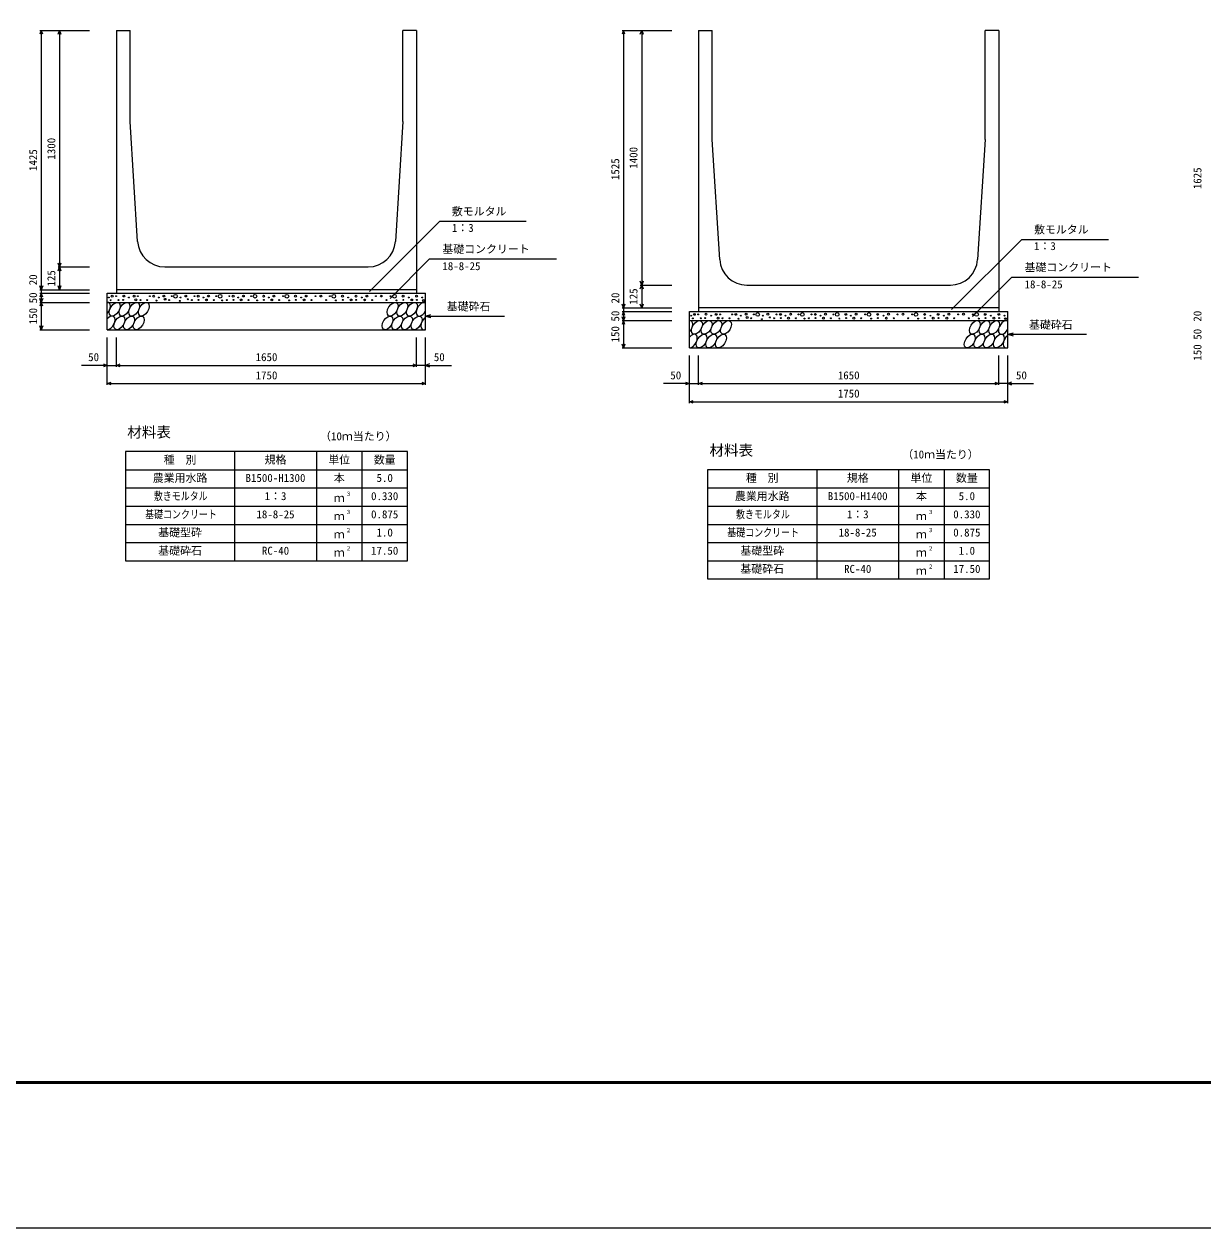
# Model space of a CAD drawing. Units: millimetres, scale not verified. Extents: x -33600 to 33600, y -11880 to 11880.
# Drawn here: x 19736 to 26216, y -11880 to -5263 of the extents above; entities that cross this region are included whole.
import ezdxf
from ezdxf.enums import TextEntityAlignment as Align

# ---------------------------------------------------------------- set-up
doc = ezdxf.new("R2010")
doc.units = ezdxf.units.MM
doc.header["$LTSCALE"] = 40
for name, color, linetype, lineweight in [('0-0_DIM', 7, 'Continuous', 25), ('0-1_Defpoints', 5, 'Continuous', 25), ('0-2_HATCH', 6, 'Continuous', 25), ('0-3_HYO', 3, 'Continuous', 25), ('0-4_HYO2', 4, 'Continuous', 25), ('0-5_OUTLINE', 3, 'Continuous', 25), ('0-6_TXT', 7, 'Continuous', 25), ('0-7_WAKU', 3, 'Continuous', 25)]:
    doc.layers.add(name, color=color, linetype=linetype, lineweight=lineweight)
doc.styles.add('ＭＳ ゴシック', font='')
doc.styles.get('ＭＳ ゴシック').set_extended_font_data('MS Gothic')

msp = doc.modelspace()

# ---------------------------------------------------------------- linework, layer by layer
at = {"layer": '0-0_DIM'}
for p, q in [((19823.16, -5297.9), (20095.66, -5297.9)), ((19830.66, -5297.9), (19830.66, -6722.9)), ((19930.66, -5297.9), (19930.66, -6597.9)), ((23023.16, -5297.9), (23295.66, -5297.9)), ((23030.66, -5297.9), (23030.66, -6822.9)), ((23130.66, -5297.9), (23130.66, -6697.9)), ((22020.4, -6346.35), (21634.42, -6732.34)), ((22020.4, -6346.35), (22495.71, -6346.35)), ((25220.4, -6446.35), (24834.42, -6832.34)), ((25220.4, -6446.35), (25695.71, -6446.35)), ((19923.16, -6597.9), (20095.66, -6597.9)), ((19930.66, -6597.9), (19930.66, -6722.9)), ((21965.14, -6553.61), (21748.33, -6770.42)), ((21965.14, -6553.61), (22662.01, -6553.61)), ((25165.14, -6653.61), (24948.33, -6870.42)), ((25165.14, -6653.61), (25862.01, -6653.61)), ((19823.16, -6722.9), (20095.66, -6722.9)), ((19823.16, -6742.9), (20095.66, -6742.9)), ((23123.16, -6697.9), (23295.66, -6697.9)), ((23130.66, -6697.9), (23130.66, -6822.9)), ((19823.16, -6792.9), (20095.66, -6792.9)), ((19830.66, -6792.9), (19830.66, -6942.9)), ((21943.16, -6867.9), (21972.13, -6860.14)), ((21943.16, -6867.9), (22376.47, -6867.9)), ((21943.16, -6867.9), (21972.13, -6875.67)), ((23023.16, -6822.9), (23295.66, -6822.9)), ((23023.16, -6842.9), (23295.66, -6842.9)), ((19823.16, -6942.9), (20095.66, -6942.9)), ((23023.16, -6892.9), (23295.66, -6892.9)), ((23030.66, -6892.9), (23030.66, -7042.9)), ((20193.16, -7246.33), (20193.16, -6984.96)), ((20243.16, -7146.33), (20243.16, -6984.96)), ((21893.16, -7146.33), (21893.16, -6984.96)), ((21943.16, -7246.33), (21943.16, -6984.96)), ((25143.16, -6967.9), (25172.13, -6960.14)), ((25143.16, -6967.9), (25576.47, -6967.9)), ((25143.16, -6967.9), (25172.13, -6975.67)), ((23023.16, -7042.9), (23295.66, -7042.9)), ((20193.16, -7138.83), (20051.36, -7138.83)), ((20193.16, -7138.83), (20243.16, -7138.83)), ((20243.16, -7138.83), (21893.16, -7138.83)), ((21943.16, -7138.83), (21893.16, -7138.83)), ((21943.16, -7138.83), (22084.95, -7138.83)), ((23393.16, -7346.33), (23393.16, -7084.96)), ((23443.16, -7246.33), (23443.16, -7084.96)), ((25093.16, -7246.33), (25093.16, -7084.96)), ((25143.16, -7346.33), (25143.16, -7084.96)), ((20193.16, -7238.83), (21943.16, -7238.83)), ((23393.16, -7238.83), (23251.36, -7238.83)), ((23393.16, -7238.83), (23443.16, -7238.83)), ((23443.16, -7238.83), (25093.16, -7238.83)), ((25143.16, -7238.83), (25093.16, -7238.83)), ((25143.16, -7238.83), (25284.95, -7238.83)), ((23393.16, -7338.83), (25143.16, -7338.83))]:
    msp.add_line(p, q, dxfattribs=at)
for points in [[(19838.35, -5319.05), (19830.66, -5297.9), (19822.96, -5319.05)], [(19922.96, -5319.05), (19930.66, -5297.9), (19938.35, -5319.05)], [(23038.35, -5319.05), (23030.66, -5297.9), (23022.96, -5319.05)], [(23122.96, -5319.05), (23130.66, -5297.9), (23138.35, -5319.05)], [(19938.35, -6576.76), (19930.66, -6597.9), (19922.96, -6576.76)], [(19922.96, -6619.05), (19930.66, -6597.9), (19938.35, -6619.05)], [(23138.35, -6676.76), (23130.66, -6697.9), (23122.96, -6676.76)], [(19838.35, -6701.76), (19830.66, -6722.9), (19822.96, -6701.76)], [(19838.35, -6764.05), (19830.66, -6742.9), (19822.96, -6764.05)], [(19830.66, -6722.9), (19830.66, -6742.9), (19830.66, -6792.9)], [(19938.35, -6701.76), (19930.66, -6722.9), (19922.96, -6701.76)], [(23122.96, -6719.05), (23130.66, -6697.9), (23138.35, -6719.05)], [(19838.35, -6771.76), (19830.66, -6792.9), (19822.96, -6771.76)], [(19838.35, -6814.05), (19830.66, -6792.9), (19822.96, -6814.05)], [(23038.35, -6801.76), (23030.66, -6822.9), (23022.96, -6801.76)], [(23138.35, -6801.76), (23130.66, -6822.9), (23122.96, -6801.76)], [(23038.35, -6864.05), (23030.66, -6842.9), (23022.96, -6864.05)], [(23038.35, -6871.76), (23030.66, -6892.9), (23022.96, -6871.76)], [(23030.66, -6822.9), (23030.66, -6842.9), (23030.66, -6892.9)], [(19838.35, -6921.76), (19830.66, -6942.9), (19822.96, -6921.76)], [(23038.35, -6914.05), (23030.66, -6892.9), (23022.96, -6914.05)], [(23038.35, -7021.76), (23030.66, -7042.9), (23022.96, -7021.76)], [(20172.01, -7131.14), (20193.16, -7138.83), (20172.01, -7146.53)], [(20264.3, -7146.53), (20243.16, -7138.83), (20264.3, -7131.14)], [(21872.01, -7131.14), (21893.16, -7138.83), (21872.01, -7146.53)], [(21964.3, -7131.14), (21943.16, -7138.83), (21964.3, -7146.53)], [(20214.3, -7246.53), (20193.16, -7238.83), (20214.3, -7231.14)], [(21922.01, -7231.14), (21943.16, -7238.83), (21922.01, -7246.53)], [(23372.01, -7231.14), (23393.16, -7238.83), (23372.01, -7246.53)], [(23464.3, -7246.53), (23443.16, -7238.83), (23464.3, -7231.14)], [(25072.01, -7231.14), (25093.16, -7238.83), (25072.01, -7246.53)], [(25164.3, -7231.14), (25143.16, -7238.83), (25164.3, -7246.53)], [(23414.3, -7346.53), (23393.16, -7338.83), (23414.3, -7331.14)], [(25122.01, -7331.14), (25143.16, -7338.83), (25122.01, -7346.53)]]:
    msp.add_lwpolyline(points, dxfattribs=at)
at = {"layer": '0-1_Defpoints'}
msp.add_lwpolyline([(0, -11880), (33600, -11880), (33600, 11880), (0, 11880)], close=True, dxfattribs=at)
at = {"layer": '0-2_HATCH'}
for centre, radius in [((20568.23, -6758.67), 10), ((20813.46, -6758.67), 10), ((21005.15, -6758.67), 10), ((21180.24, -6758.67), 10), ((21438.38, -6758.67), 10), ((21771.55, -6758.67), 10), ((20201.82, -6765.68), 2.5), ((20211.8, -6780.95), 2.5), ((20220.32, -6758.67), 5), ((20241.35, -6758.67), 2.5), ((20255.37, -6779.69), 2.5), ((20280.31, -6779.01), 2.5), ((20284.24, -6757.8), 5), ((20312.28, -6765.68), 2.5), ((20340.32, -6758.67), 5), ((20350.4, -6779.01), 5), ((20361.35, -6758.67), 2.5), ((20375.37, -6779.69), 2.5), ((20413.18, -6779.69), 2.5), ((20427.2, -6758.67), 2.5), ((20448.23, -6758.67), 5), ((20463.35, -6782.72), 2.5), ((20476.27, -6765.68), 2.5), ((20504.31, -6757.8), 5), ((20510.73, -6775.52), 5), ((20533.18, -6779.69), 2.5), ((20547.2, -6758.67), 2.5), ((20591.71, -6784.96), 2.5), ((20596.27, -6765.68), 2.5), ((20624.31, -6757.8), 5), ((20635.65, -6775.37), 2.5), ((20658.41, -6779.69), 2.5), ((20672.43, -6758.67), 2.5), ((20693.46, -6758.67), 5), ((20694.76, -6779.02), 2.5), ((20721.49, -6765.68), 2.5), ((20737.82, -6779.26), 5), ((20749.53, -6757.8), 5), ((20778.41, -6779.69), 2.5), ((20792.43, -6758.67), 2.5), ((20825.42, -6781.76), 2.5), ((20850.1, -6779.69), 2.5), ((20864.12, -6758.67), 2.5), ((20885.15, -6758.67), 5), ((20886.45, -6779.02), 2.5), ((20913.18, -6765.68), 2.5), ((20929.51, -6779.26), 5), ((20941.22, -6757.8), 5), ((20970.1, -6779.69), 2.5), ((20984.12, -6758.67), 2.5), ((21017.1, -6781.76), 2.5), ((21052.75, -6758.67), 5), ((21054.06, -6779.02), 2.5), ((21080.79, -6765.68), 2.5), ((21097.11, -6779.26), 5), ((21108.83, -6757.8), 5), ((21137.7, -6779.69), 2.5), ((21159.21, -6758.67), 2.5), ((21192.2, -6781.76), 2.5), ((21227.85, -6758.67), 5), ((21229.15, -6779.02), 2.5), ((21259.13, -6765.68), 2.5), ((21275.45, -6779.26), 5), ((21287.16, -6757.8), 5), ((21316.04, -6779.69), 2.5), ((21337.55, -6758.67), 2.5), ((21366.96, -6757.8), 5), ((21395.84, -6779.69), 2.5), ((21417.35, -6758.67), 2.5), ((21450.34, -6781.76), 2.5), ((21485.98, -6758.67), 5), ((21487.29, -6779.02), 2.5), ((21517.26, -6765.68), 2.5), ((21533.59, -6779.26), 5), ((21560.36, -6758.67), 5), ((21561.67, -6779.02), 2.5), ((21591.64, -6765.68), 2.5), ((21607.97, -6779.26), 5), ((21619.68, -6757.8), 5), ((21648.55, -6779.69), 2.5), ((21670.06, -6758.67), 2.5), ((21699.48, -6757.8), 5), ((21728.35, -6779.69), 2.5), ((21750.52, -6758.67), 2.5), ((21783.51, -6781.76), 2.5), ((21819.16, -6758.67), 5), ((21820.46, -6779.02), 2.5), ((21850.44, -6765.68), 2.5), ((21866.76, -6779.26), 5), ((21893.54, -6758.67), 5), ((21894.84, -6779.02), 2.5), ((21924.81, -6765.68), 2.5), ((21930.64, -6782.07), 5), ((23401.82, -6865.68), 2.5), ((23411.8, -6880.95), 2.5), ((23420.32, -6858.67), 5), ((23441.35, -6858.67), 2.5), ((23455.37, -6879.69), 2.5), ((23480.31, -6879.01), 2.5), ((23484.24, -6857.8), 5), ((23512.28, -6865.68), 2.5), ((23540.32, -6858.67), 5), ((23550.4, -6879.01), 5), ((23561.35, -6858.67), 2.5), ((23575.37, -6879.69), 2.5), ((23613.18, -6879.69), 2.5), ((23627.2, -6858.67), 2.5), ((23648.23, -6858.67), 5), ((23663.35, -6882.72), 2.5), ((23676.27, -6865.68), 2.5), ((23704.31, -6857.8), 5), ((23710.73, -6875.52), 5), ((23733.18, -6879.69), 2.5), ((23747.2, -6858.67), 2.5), ((23768.23, -6858.67), 10), ((23796.27, -6865.68), 2.5), ((23824.31, -6857.8), 5), ((23835.65, -6875.37), 2.5), ((23858.41, -6879.69), 2.5), ((23872.43, -6858.67), 2.5), ((23893.46, -6858.67), 5), ((23894.76, -6879.02), 2.5), ((23921.49, -6865.68), 2.5), ((23937.82, -6879.26), 5), ((23949.53, -6857.8), 5), ((23978.41, -6879.69), 2.5), ((23992.43, -6858.67), 2.5), ((24013.46, -6858.67), 10), ((24025.42, -6881.76), 2.5), ((24050.1, -6879.69), 2.5), ((24064.12, -6858.67), 2.5), ((24085.15, -6858.67), 5), ((24086.45, -6879.02), 2.5), ((24113.18, -6865.68), 2.5), ((24129.51, -6879.26), 5), ((24141.22, -6857.8), 5), ((24170.1, -6879.69), 2.5), ((24184.12, -6858.67), 2.5), ((24205.15, -6858.67), 10), ((24217.1, -6881.76), 2.5), ((24252.75, -6858.67), 5), ((24254.06, -6879.02), 2.5), ((24280.79, -6865.68), 2.5), ((24297.11, -6879.26), 5), ((24308.83, -6857.8), 5), ((24337.7, -6879.69), 2.5), ((24359.21, -6858.67), 2.5), ((24380.24, -6858.67), 10), ((24392.2, -6881.76), 2.5), ((24427.85, -6858.67), 5), ((24429.15, -6879.02), 2.5), ((24459.13, -6865.68), 2.5), ((24475.45, -6879.26), 5), ((24487.16, -6857.8), 5), ((24516.04, -6879.69), 2.5), ((24537.55, -6858.67), 2.5), ((24566.96, -6857.8), 5), ((24595.84, -6879.69), 2.5), ((24617.35, -6858.67), 2.5), ((24638.38, -6858.67), 10), ((24650.34, -6881.76), 2.5), ((24685.98, -6858.67), 5), ((24687.29, -6879.02), 2.5), ((24717.26, -6865.68), 2.5), ((24733.59, -6879.26), 5), ((24760.36, -6858.67), 5), ((24761.67, -6879.02), 2.5), ((24791.64, -6865.68), 2.5), ((24807.97, -6879.26), 5), ((24819.68, -6857.8), 5), ((24848.55, -6879.69), 2.5), ((24870.06, -6858.67), 2.5), ((24899.48, -6857.8), 5), ((24928.35, -6879.69), 2.5), ((24950.52, -6858.67), 2.5), ((24971.55, -6858.67), 10), ((24983.51, -6881.76), 2.5), ((25019.16, -6858.67), 5), ((25020.46, -6879.02), 2.5), ((25050.44, -6865.68), 2.5), ((25066.76, -6879.26), 5), ((25093.54, -6858.67), 5), ((25094.84, -6879.02), 2.5), ((25124.81, -6865.68), 2.5), ((25130.64, -6882.07), 5), ((23791.71, -6884.96), 2.5)]:
    msp.add_circle(centre, radius, dxfattribs=at)
for centre, start_param, end_param in [((20181.19, -6830.4), 4.3711174, 6.6890199), ((21921.34, -6830.4), 6.2831853, 11.0601374), ((20206.51, -6905.4), 3.4964223, 7.563715), ((21946.66, -6905.4), 0.9351899, 3.8417621), ((23381.19, -6930.4), 4.3711174, 6.6890199), ((25121.34, -6930.4), 6.2831853, 11.0601374), ((23406.51, -7005.4), 3.4964223, 7.563715), ((25146.66, -7005.4), 0.9351899, 3.8417621)]:
    msp.add_ellipse(centre, major_axis=(21.82, 35.31), ratio=0.5792, start_param=start_param, end_param=end_param, dxfattribs=at)
for centre in [(20234.4, -6830.4), (20287.61, -6830.4), (20340.83, -6830.4), (20394.04, -6830.4), (21761.7, -6830.4), (21814.91, -6830.4), (21868.12, -6830.4), (20259.72, -6905.4), (20312.94, -6905.4), (20366.15, -6905.4), (21733.81, -6905.4), (21787.02, -6905.4), (21840.23, -6905.4), (21893.45, -6905.4), (23434.4, -6930.4), (23487.61, -6930.4), (23540.83, -6930.4), (23594.04, -6930.4), (24961.7, -6930.4), (25014.91, -6930.4), (25068.12, -6930.4), (23459.72, -7005.4), (23512.94, -7005.4), (23566.15, -7005.4), (24933.81, -7005.4), (24987.02, -7005.4), (25040.23, -7005.4), (25093.45, -7005.4)]:
    msp.add_ellipse(centre, major_axis=(21.82, 35.31), ratio=0.5792, dxfattribs=at)
at = {"layer": '0-3_HYO'}
for p, q in [((20893.16, -7612.78), (20893.16, -8212.78)), ((21343.16, -7612.78), (21343.16, -8212.78)), ((21593.16, -7612.78), (21593.16, -8212.78)), ((20293.16, -7712.78), (21843.16, -7712.78)), ((24093.16, -7712.78), (24093.16, -8312.78)), ((24543.16, -7712.78), (24543.16, -8312.78)), ((24793.16, -7712.78), (24793.16, -8312.78)), ((23493.16, -7812.78), (25043.16, -7812.78))]:
    msp.add_line(p, q, dxfattribs=at)
for points in [[(20293.16, -8212.78), (21843.16, -8212.78), (21843.16, -7612.78), (20293.16, -7612.78)], [(23493.16, -8312.78), (25043.16, -8312.78), (25043.16, -7712.78), (23493.16, -7712.78)]]:
    msp.add_lwpolyline(points, close=True, dxfattribs=at)
at = {"layer": '0-4_HYO2'}
for p, q in [((20293.16, -7812.78), (21843.16, -7812.78)), ((20293.16, -7912.78), (21843.16, -7912.78)), ((23493.16, -7912.78), (25043.16, -7912.78)), ((20293.16, -8012.78), (21843.16, -8012.78)), ((23493.16, -8012.78), (25043.16, -8012.78)), ((20293.16, -8112.78), (21843.16, -8112.78)), ((23493.16, -8112.78), (25043.16, -8112.78)), ((23493.16, -8212.78), (25043.16, -8212.78))]:
    msp.add_line(p, q, dxfattribs=at)
at = {"layer": '0-5_OUTLINE'}
for p, q in [((20243.16, -5297.9), (20318.16, -5297.9)), ((20243.16, -5297.9), (20243.16, -6742.9)), ((20318.16, -5797.9), (20318.16, -5297.9)), ((21893.16, -5297.9), (21818.16, -5297.9)), ((21818.16, -5797.9), (21818.16, -5297.9)), ((21893.16, -5297.9), (21893.16, -6742.9)), ((23443.16, -5297.9), (23518.16, -5297.9)), ((23443.16, -5297.9), (23443.16, -6842.9)), ((23518.16, -5897.9), (23518.16, -5297.9)), ((25093.16, -5297.9), (25018.16, -5297.9)), ((25018.16, -5897.9), (25018.16, -5297.9)), ((25093.16, -5297.9), (25093.16, -6842.9)), ((20359.37, -6457.26), (20318.16, -5797.9)), ((21818.16, -5797.9), (21776.95, -6457.26)), ((23559.37, -6557.26), (23518.16, -5897.9)), ((25018.16, -5897.9), (24976.95, -6557.26)), ((20509.07, -6597.9), (21627.24, -6597.9)), ((20193.16, -6742.9), (21943.16, -6742.9)), ((20193.16, -6942.9), (20193.16, -6742.9)), ((21893.16, -6722.9), (20243.16, -6722.9)), ((21943.16, -6942.9), (21943.16, -6742.9)), ((23709.07, -6697.9), (24827.24, -6697.9)), ((20193.16, -6792.9), (21943.16, -6792.9)), ((23393.16, -6842.9), (25143.16, -6842.9)), ((23393.16, -7042.9), (23393.16, -6842.9)), ((25093.16, -6822.9), (23443.16, -6822.9)), ((25143.16, -7042.9), (25143.16, -6842.9)), ((20193.16, -6942.9), (21943.16, -6942.9)), ((23393.16, -6892.9), (25143.16, -6892.9)), ((23393.16, -7042.9), (25143.16, -7042.9))]:
    msp.add_line(p, q, dxfattribs=at)
for centre, start, end in [((20509.07, -6447.9), 183.57633, 270), ((21627.24, -6447.9), 270, 356.42367), ((23709.07, -6547.9), 183.57633, 270), ((24827.24, -6547.9), 270, 356.42367)]:
    msp.add_arc(centre, 150, start, end, dxfattribs=at)
at = {"layer": '0-7_WAKU', "lineweight": 50}
msp.add_lwpolyline([(800, -11080), (32800, -11080), (32800, 11080), (800, 11080)], close=True, dxfattribs=at)

# ---------------------------------------------------------------- texts
at = {"layer": '0-0_DIM', "style": 'ＭＳ ゴシック'}
for s, p in [('1425', (19820.66, -6070.4)), ('1300', (19920.66, -6007.9)), ('1400', (23120.66, -6057.9)), ('1525', (23020.66, -6120.4)), ('1625', (26220.66, -6170.4)), ('20', (19820.66, -6698.59)), ('125', (19920.66, -6705.4)), ('50', (19820.66, -6797.9)), ('20', (23020.66, -6798.59)), ('125', (23120.66, -6805.4)), ('150', (19820.66, -6912.9)), ('50', (23020.66, -6897.9)), ('20', (26220.66, -6898.59)), ('150', (23020.66, -7012.9)), ('50', (26220.66, -6997.9)), ('150', (26220.66, -7112.9))]:
    msp.add_text(s, height=43.99, rotation=90, dxfattribs=at).set_placement(p, align=Align.BOTTOM_LEFT)
for s, p in [('敷モルタル', (22087.14, -6327.62)), ('1：3', (22087.14, -6418.31)), ('敷モルタル', (25287.14, -6427.62)), ('基礎コンクリート', (22035.14, -6534.88)), ('1：3', (25287.14, -6518.31)), ('18-8-25', (22035.14, -6628.69)), ('基礎コンクリート', (25235.14, -6634.88)), ('18-8-25', (25235.14, -6728.69)), ('基礎砕石', (22059.48, -6850.73)), ('基礎砕石', (25259.48, -6950.73)), ('50', (20088.16, -7128.83)), ('1650', (21008.69, -7128.83)), ('50', (21988.16, -7128.83)), ('1750', (21008.69, -7228.83)), ('50', (23288.16, -7228.83)), ('1650', (24208.69, -7228.83)), ('50', (25188.16, -7228.83)), ('1750', (24208.69, -7328.83))]:
    msp.add_text(s, height=43.99, dxfattribs=at).set_placement(p, align=Align.BOTTOM_LEFT)
at = {"layer": '0-6_TXT', "style": 'ＭＳ ゴシック'}
for s, height, p in [('材料表', 58.65, (20303.16, -7552.78)), ('（10ｍ当たり）', 43.99, (21363.15, -7563.78)), ('材料表', 58.65, (23503.16, -7652.78)), ('（10ｍ当たり）', 43.99, (24563.15, -7663.78)), ('種\u3000別', 43.99, (20503.16, -7692.78)), ('規格', 43.99, (21058.16, -7692.78)), ('単位', 43.99, (21408.16, -7692.78)), ('数量', 43.99, (21658.16, -7692.78)), ('農業用水路', 43.99, (20443.16, -7792.78)), ('B1500-H1300', 43.99, (20953.16, -7792.78)), ('本', 43.99, (21438.16, -7792.78)), ('5.0', 43.99, (21673.16, -7792.78)), ('種\u3000別', 43.99, (23703.16, -7792.78)), ('規格', 43.99, (24258.16, -7792.78)), ('単位', 43.99, (24608.16, -7792.78)), ('数量', 43.99, (24858.16, -7792.78)), ('1：3', 43.99, (21058.16, -7892.78)), ('ｍ', 43.99, (21438.16, -7902.78)), ('３', 21.99, (21503.7, -7862.41)), ('0.330', 43.99, (21643.16, -7892.78)), ('農業用水路', 43.99, (23643.16, -7892.78)), ('B1500-H1400', 43.99, (24153.16, -7892.78)), ('本', 43.99, (24638.16, -7892.78)), ('5.0', 43.99, (24873.16, -7892.78)), ('18-8-25', 43.99, (21013.16, -7992.78)), ('３', 21.99, (21503.7, -7962.41)), ('0.875', 43.99, (21643.16, -7992.78)), ('1：3', 43.99, (24258.16, -7992.78)), ('３', 21.99, (24703.7, -7962.41)), ('0.330', 43.99, (24843.16, -7992.78)), ('ｍ', 43.99, (21438.16, -8002.78)), ('ｍ', 43.99, (24638.16, -8002.78)), ('基礎型砕', 43.99, (20473.16, -8092.78)), ('ｍ', 43.99, (21438.16, -8102.78)), ('２', 21.99, (21503.7, -8062.41)), ('1.0', 43.99, (21673.16, -8092.78)), ('18-8-25', 43.99, (24213.16, -8092.78)), ('ｍ', 43.99, (24638.16, -8102.78)), ('３', 21.99, (24703.7, -8062.41)), ('0.875', 43.99, (24843.16, -8092.78)), ('基礎砕石', 43.99, (20473.16, -8192.78)), ('RC-40', 43.99, (21043.16, -8192.78)), ('２', 21.99, (21503.7, -8162.41)), ('17.50', 43.99, (21643.16, -8192.78)), ('基礎型砕', 43.99, (23673.16, -8192.78)), ('２', 21.99, (24703.7, -8162.41)), ('1.0', 43.99, (24873.16, -8192.78)), ('ｍ', 43.99, (21438.16, -8202.78)), ('ｍ', 43.99, (24638.16, -8202.78)), ('基礎砕石', 43.99, (23673.16, -8292.78)), ('RC-40', 43.99, (24243.16, -8292.78)), ('ｍ', 43.99, (24638.16, -8302.78)), ('２', 21.99, (24703.7, -8262.41)), ('17.50', 43.99, (24843.16, -8292.78))]:
    msp.add_text(s, height=height, dxfattribs=at).set_placement(p, align=Align.BOTTOM_LEFT)
at = {"layer": '0-6_TXT', "style": 'ＭＳ ゴシック', "width": 0.8}
for s, p in [('敷きモルタル', (20449.16, -7892.78)), ('基礎コンクリート', (20401.16, -7992.78)), ('敷きモルタル', (23649.16, -7992.78)), ('基礎コンクリート', (23601.16, -8092.78))]:
    msp.add_text(s, height=43.99, dxfattribs=at).set_placement(p, align=Align.BOTTOM_LEFT)

doc.saveas('drawing.dxf')
